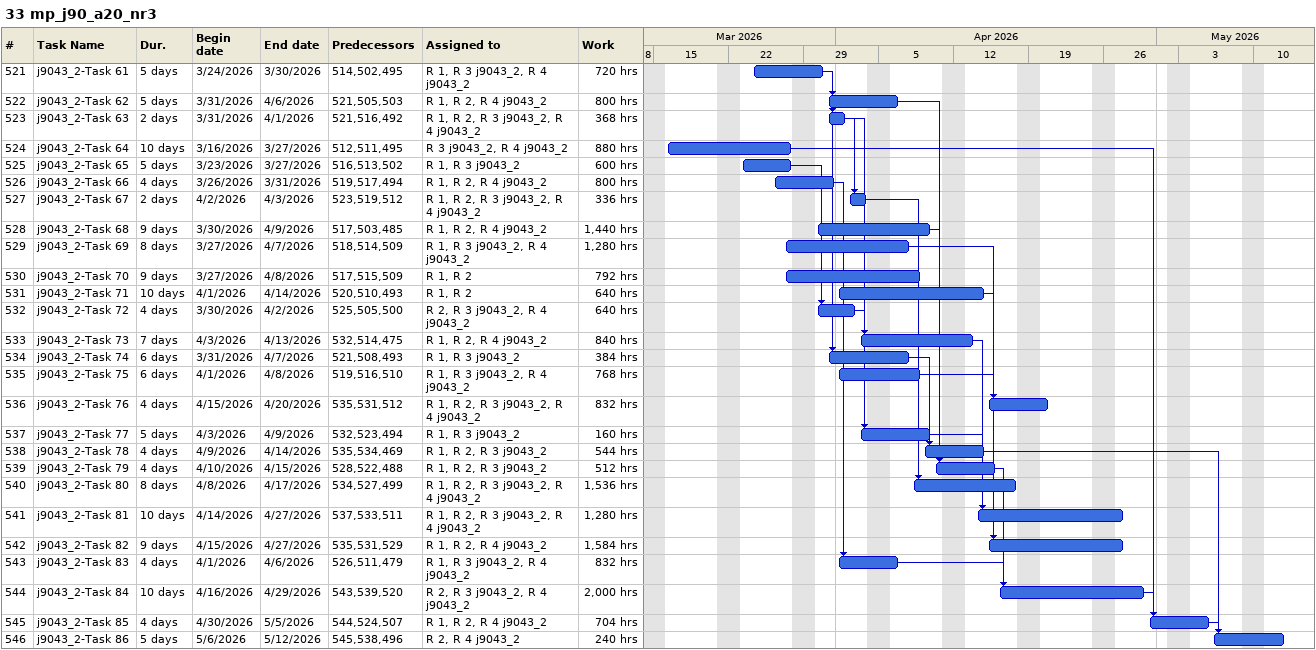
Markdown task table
33 mp_j90_a20_nr3

| ID | Task | Duration | Start | Finish | Predecessors | Resources | Work (h) |
|---|---|---|---|---|---|---|---|
| 521 | j9043_2-Task 61 | 5d | 2026-03-24 | 2026-03-30 | 514, 502, 495 | R 1, R 3 j9043_2, R 4 j9043_2 | 720 |
| 522 | j9043_2-Task 62 | 5d | 2026-03-31 | 2026-04-06 | 521, 505, 503 | R 1, R 2, R 4 j9043_2 | 800 |
| 523 | j9043_2-Task 63 | 2d | 2026-03-31 | 2026-04-01 | 521, 516, 492 | R 1, R 2, R 3 j9043_2, R 4 j9043_2 | 368 |
| 524 | j9043_2-Task 64 | 10d | 2026-03-16 | 2026-03-27 | 512, 511, 495 | R 3 j9043_2, R 4 j9043_2 | 880 |
| 525 | j9043_2-Task 65 | 5d | 2026-03-23 | 2026-03-27 | 516, 513, 502 | R 1, R 3 j9043_2 | 600 |
| 526 | j9043_2-Task 66 | 4d | 2026-03-26 | 2026-03-31 | 519, 517, 494 | R 1, R 2, R 4 j9043_2 | 800 |
| 527 | j9043_2-Task 67 | 2d | 2026-04-02 | 2026-04-03 | 523, 519, 512 | R 1, R 2, R 3 j9043_2, R 4 j9043_2 | 336 |
| 528 | j9043_2-Task 68 | 9d | 2026-03-30 | 2026-04-09 | 517, 503, 485 | R 1, R 2, R 4 j9043_2 | 1440 |
| 529 | j9043_2-Task 69 | 8d | 2026-03-27 | 2026-04-07 | 518, 514, 509 | R 1, R 3 j9043_2, R 4 j9043_2 | 1280 |
| 530 | j9043_2-Task 70 | 9d | 2026-03-27 | 2026-04-08 | 517, 515, 509 | R 1, R 2 | 792 |
| 531 | j9043_2-Task 71 | 10d | 2026-04-01 | 2026-04-14 | 520, 510, 493 | R 1, R 2 | 640 |
| 532 | j9043_2-Task 72 | 4d | 2026-03-30 | 2026-04-02 | 525, 505, 500 | R 2, R 3 j9043_2, R 4 j9043_2 | 640 |
| 533 | j9043_2-Task 73 | 7d | 2026-04-03 | 2026-04-13 | 532, 514, 475 | R 1, R 2, R 4 j9043_2 | 840 |
| 534 | j9043_2-Task 74 | 6d | 2026-03-31 | 2026-04-07 | 521, 508, 493 | R 1, R 3 j9043_2 | 384 |
| 535 | j9043_2-Task 75 | 6d | 2026-04-01 | 2026-04-08 | 519, 516, 510 | R 1, R 3 j9043_2, R 4 j9043_2 | 768 |
| 536 | j9043_2-Task 76 | 4d | 2026-04-15 | 2026-04-20 | 535, 531, 512 | R 1, R 2, R 3 j9043_2, R 4 j9043_2 | 832 |
| 537 | j9043_2-Task 77 | 5d | 2026-04-03 | 2026-04-09 | 532, 523, 494 | R 1, R 3 j9043_2 | 160 |
| 538 | j9043_2-Task 78 | 4d | 2026-04-09 | 2026-04-14 | 535, 534, 469 | R 1, R 2, R 3 j9043_2 | 544 |
| 539 | j9043_2-Task 79 | 4d | 2026-04-10 | 2026-04-15 | 528, 522, 488 | R 1, R 2, R 3 j9043_2 | 512 |
| 540 | j9043_2-Task 80 | 8d | 2026-04-08 | 2026-04-17 | 534, 527, 499 | R 1, R 2, R 3 j9043_2, R 4 j9043_2 | 1536 |
| 541 | j9043_2-Task 81 | 10d | 2026-04-14 | 2026-04-27 | 537, 533, 511 | R 1, R 2, R 3 j9043_2, R 4 j9043_2 | 1280 |
| 542 | j9043_2-Task 82 | 9d | 2026-04-15 | 2026-04-27 | 535, 531, 529 | R 1, R 2, R 4 j9043_2 | 1584 |
| 543 | j9043_2-Task 83 | 4d | 2026-04-01 | 2026-04-06 | 526, 511, 479 | R 1, R 3 j9043_2, R 4 j9043_2 | 832 |
| 544 | j9043_2-Task 84 | 10d | 2026-04-16 | 2026-04-29 | 543, 539, 520 | R 2, R 3 j9043_2, R 4 j9043_2 | 2000 |
| 545 | j9043_2-Task 85 | 4d | 2026-04-30 | 2026-05-05 | 544, 524, 507 | R 1, R 2, R 4 j9043_2 | 704 |
| 546 | j9043_2-Task 86 | 5d | 2026-05-06 | 2026-05-12 | 545, 538, 496 | R 2, R 4 j9043_2 | 240 |
